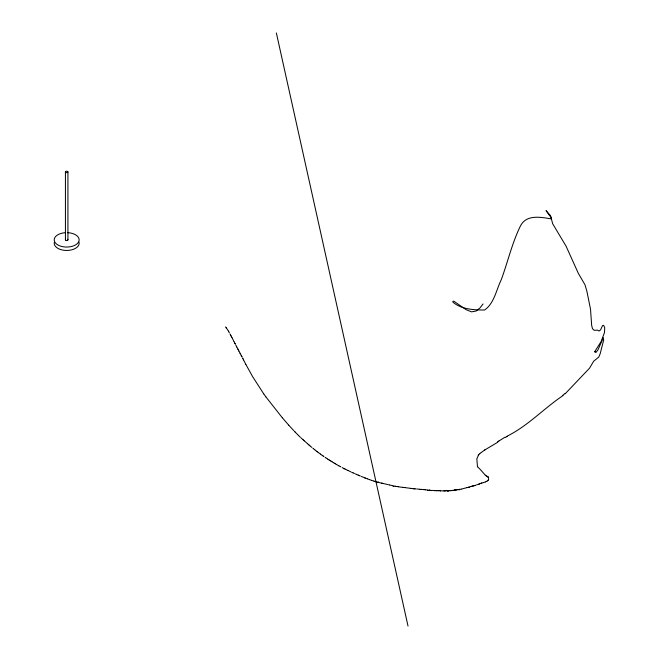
<?xml version="1.0" encoding="UTF-8"?>
<svg xmlns="http://www.w3.org/2000/svg" width="659" height="659" viewBox="0 0 659 659"><rect width="100%" height="100%" fill="white"/><g stroke="black" fill="none" stroke-linecap="round" stroke-linejoin="round"><path stroke-width="0.99" d="M488.607 479.546L488.508 477.305M488.55 479.653L488.006 480.353M483.063 303.972L479.917 308L476.119 311.048L471.498 311.847L466.07 309.672L453.829 301.179L452.873 301.287L452.89 302.135C461.201 309.335 473.879 310.018 484.571 310.027C494.242 303.437 496.318 289.655 501.285 279.68C507.743 262.027 511.977 243.509 520.165 226.531C525.915 214.117 540.537 217.108 551.303 218.903L551.608 218.129L550.125 215.229L546.023 210.608L551.064 217.561L552.662 223.747L566.056 246.145L578.363 273.411L584.978 284.762L586.93 291.443L590.522 309.252L591.675 325.488L592.499 328.734L594.196 330.324L597.515 330.134L598.957 331.024L600.538 329.945L602.524 325.645L603.603 325.315L604.715 327.572L604.492 332.564L601.099 341.584L594.583 351.898L594.912 351.478L595.818 352.581L597.952 349.921L603.323 337.655L603.636 340.225L600.151 353.801L598.759 357.096L593.66 361.206L589.541 368.175L565.191 393.761M478.969 454.496L479.661 453.82M478.673 454.842L476.828 458.853L477.437 466.407A1.606 0.988 48.8 0 0 477.627 466.729M488.204 480.147L487.207 481.037M497.603 442.156L498.253 441.563M479.909 453.598L480.716 452.931M562.967 395.614C544.573 407.97 529.235 424.47 509.547 434.924A10.766 4.547 -22.2 0 1 508.468 435.55M481.144 452.593L484.563 450.072M499.011 440.953L504.992 437.164M487.026 481.136L486.424 481.457M485.172 449.726L496.911 442.733A12.645 7.521 -5 0 0 497.57 442.14M508.435 435.508L506.944 436.209M485.872 481.713L485.345 481.951M485.181 482.017L483.245 482.66M479.653 483.772L480.485 483.484A3.641 1.326 -14 0 1 480.823 483.319L481.309 483.236M478.871 484.06L476.679 484.876A6.211 2.76 -10.6 0 1 476.391 484.942M481.737 483.105L481.82 483.08A7.48 3.221 -16.6 0 1 482.075 482.981L482.915 482.759M474.744 485.461L475.51 485.238M469.167 487.05L471.111 486.482M473.961 485.699L473.393 485.864M466.869 487.66L461.547 489.06M466.984 487.627L467.676 487.438M468.722 487.174L468.261 487.289M472.396 486.111L473.104 485.938M461.218 489.135L460.031 489.373M459.422 489.489L458.466 489.645M458.112 489.703L457.198 489.843M452.832 490.411L451.539 490.601M453.161 490.37L454.603 490.164M455.921 490.008L455.072 490.107M451.094 490.658L450.081 490.757M455.682 490.032L455.188 490.09M448.449 490.848L447.963 490.864M446.893 490.897L447.362 490.889M445.245 490.906L444.776 490.914M444.413 490.914L444.182 490.914A10.231 5.264 -0.5 0 1 443.812 490.996L443.449 490.889M441.522 490.831L443.202 490.881M436.571 490.642L435.006 490.584M436.901 490.65L438.392 490.7M440.583 490.807L439.973 490.774M438.746 490.716L439.85 490.766M434.668 490.568L431.414 490.403M416.142 488.937L415.524 488.887A7.875 0.544 5.3 0 0 414.997 488.854M417.007 489.011L418.078 489.102A10.091 3.007 3.9 0 0 418.449 489.102L420.145 489.266M429.684 490.271L430.945 490.37M429.231 490.23L428.235 490.131M414.906 488.83L414.906 488.83A8.649 2.735 5.9 0 1 414.552 488.723M421.546 489.415L423.622 489.621M423.943 489.653L424.042 489.662A9.218 1.367 5.3 0 1 424.841 489.67M414.544 488.789L414.173 488.756A7.793 1.425 6.2 0 0 413.803 488.789M403.588 487.454L403.497 487.438A9.621 3.534 13 0 1 403.127 487.38L403.044 487.388M427.584 490.065L425.195 489.785M404.041 487.503L404.865 487.602M411.751 488.484L410.697 488.352M413.251 488.657L412.032 488.517A10.766 3.303 7.2 0 1 411.76 488.426M400.548 487.075L402.863 487.363M410.598 488.344L405.054 487.627M399.931 487.001L398.769 486.828M398.596 486.803L397.978 486.713M397.624 486.655L396.314 486.424M395.26 486.227L396.125 486.391M395.169 486.21L393.604 485.889M379.23 482.602L381.339 483.072M392.657 485.683L389.601 484.983M387.92 484.596L382.887 483.434M388.662 484.851A9.135 2.076 14.8 0 1 388.999 484.925L389.329 484.917M381.512 483.113L382.286 483.294M377.772 482.248L377.022 482.05M375.737 481.688L376.767 481.976A8.666 2.496 18.8 0 0 377.039 482.108M375.655 481.663L375.564 481.638A10.709 2.974 19.4 0 1 375.309 481.556L374.782 481.399M372.928 480.806L371.511 480.32M371.248 480.23L369.699 479.686M369.534 479.62L367.615 478.928M367.376 478.838L365.366 478.047M364.88 477.857L361.33 476.432M359.888 475.831L360.316 476.012M359.625 475.716L358.183 475.106M358.101 475.073L356.651 474.455M355.3 473.854L356.568 474.414M352.985 472.841L352.573 472.66M353.067 472.882L354.476 473.5M351.42 472.141L351.832 472.33M350.596 471.77L348.866 470.954M346.329 469.719L347.194 470.147M347.433 470.271L347.515 470.304A11.689 3.04 27.9 0 0 347.754 470.386M345.777 469.447L345.374 469.249A10.742 2.224 28.1 0 1 345.143 469.068M345.061 469.084L343.883 468.483M342.169 467.593L343.496 468.285M340.794 466.869L340.324 466.613M340.003 466.44L338.883 465.822M338.8 465.773L338.314 465.501M338.067 465.361L336.84 464.653M485.551 475.411L484.793 474.612A1.936 0.494 27.7 0 1 484.62 474.365L480.114 469.315A5.099 0.511 42.3 0 1 479.876 469.093L477.759 466.967A1.137 0.659 49.4 0 1 477.577 466.737M336.518 464.463L335.571 463.903M485.749 475.526L486.812 476.193M334.129 463.046L334.723 463.401M335.027 463.582L335.489 463.862M333.907 462.915L333.454 462.643M329.146 459.974L330.126 460.575M333.306 462.552L332.103 461.811M329.08 459.933L328.602 459.636M330.192 460.625L330.406 460.756A11.014 1.606 30.9 0 1 330.637 460.88L330.843 461.02M330.909 461.069L331.724 461.572A11.005 2.043 30.8 0 0 332.029 461.761M486.943 476.284L487.569 476.696M328.396 459.504L327.721 459.068M325.768 457.791L327.515 458.928M325.703 457.75L325.093 457.346M323.174 456.036L323.956 456.572M323.108 455.995L322.259 455.394M322.193 455.353L320.431 454.076M320.299 453.977L318.281 452.486M318.215 452.436L317.366 451.794M317.3 451.744L316.707 451.291M316.501 451.135L315.093 450.039M314.829 449.825L313.429 448.713M313.363 448.655L312.901 448.285M311.929 447.494L310.817 446.563M310.364 446.184L309.911 445.789M308.346 444.438L309.112 445.105M309.779 445.673L308.989 444.99M305.669 442.074L307.473 443.664M307.596 443.779L308.223 444.323M305.183 441.654L304.4 440.953M303.56 440.196L304.219 440.789M303.494 440.138L303.025 439.71M302.909 439.602L300.908 437.765M300.29 437.189L298.576 435.541M298.296 435.269L297.637 434.611M297.58 434.561L295.1 432.016M295.051 431.958L294.235 431.118M293.65 430.5L288.79 425.22M288.691 425.113L282.365 417.822M282.233 417.666L265.701 396.644M225.518 326.913L226.399 328.034M226.284 327.877L228.022 330.423M265.799 396.776L263.929 394.164M263.781 393.95L252.586 376.577L245.84 364.394M231.531 336.798L231.276 336.337M230.024 334.022L230.609 335.093M231.597 336.906L231.952 337.548M228.269 330.826L228.747 331.691M229.373 332.861L228.805 331.807M231.301 336.387L230.996 335.818M241.392 355.72L241.845 356.577M239.876 352.894L240.107 353.323M241.458 355.852L241.227 355.423M239.497 352.194L238.912 351.09M240.008 353.142L241.21 355.39M241.795 356.478L242.141 357.112M237.94 349.212L236.762 346.972M237.841 349.031L238.105 349.534M232.083 337.795L232.446 338.504M233.863 341.321L232.652 338.915M234.019 341.617L234.596 342.729M234.925 343.397L235.222 343.957M235.683 344.846L236.746 346.947M230.683 335.225L230.914 335.662M235.082 343.685L234.703 342.952M238.517 350.333L238.36 350.028M238.896 351.066L238.632 350.547M245.815 364.353L243.451 359.732M242.652 358.101L242.891 358.587M242.916 358.628L243.509 359.855M276.352 32.95L408.012 626.05M67.926 171.95A1.244 0.717 0 0 1 66.032 172.551A1.244 0.717 0 0 1 66.081 171.299A1.244 0.717 0 0 1 67.926 171.95L67.926 239.868M65.43 171.974L65.43 239.901M67.473 232.668A12.48 7.208 0 0 1 77.441 243.501A12.48 7.208 0 0 1 56.196 243.764A12.48 7.208 0 0 1 65.356 232.693M79.022 242.183A12.48 7.208 0 0 1 66.946 250.453A12.48 7.208 0 0 1 54.269 242.487M67.523 239.324A1.244 0.717 0 0 1 67.679 240.288A1.244 0.717 0 0 1 66.032 240.469A1.244 0.717 0 0 1 65.554 239.547M562.737 395.384A83.256 25.042 -39.7 0 1 564.994 393.505M505.552 437.337A14.877 3.484 -22.9 0 1 507.315 436.489M498.155 441.538A12.422 6.269 -14.5 0 1 498.921 440.92M484.645 450.081A4.959 1.524 -20.2 0 1 485.246 449.751M478.5 454.899A9.572 0.618 -46 0 1 478.22 455.221M485.345 475.221A4.44 0.461 40 0 1 485.469 475.287M486.812 476.144A4.522 0.461 42.8 0 1 486.688 476.053M487.718 476.77A5.379 2.9 -29.1 0 1 487.578 476.688M487.66 476.803A4.127 0.577 16.1 0 1 487.817 476.877M488.097 477.017A5.033 1.944 -20.2 0 1 488.204 477.083M488.195 477.124A3.913 0.684 17.4 0 1 488.352 477.24M481.63 483.039A10.824 5.709 -19.5 0 1 481.292 483.146M479.324 483.772A11.014 8.056 1.2 0 1 479.587 483.673M479.447 483.978A5.972 2.076 -13.6 0 1 478.986 484.151M474.702 485.634A10.948 1.26 -14.9 0 1 475.048 485.526M474.365 485.658A7.859 1.969 -12.5 0 1 474.052 485.749M473.368 485.831A3.361 1.425 -11.2 0 1 473.088 485.905M471.407 486.268A3.287 0.857 -12.3 0 1 472.297 486.004M471.564 486.408A10.363 5.387 -4 0 1 471.152 486.531M469.233 487.083A7.01 2.397 -7 0 1 468.78 487.215M468.261 487.569A9.597 1.483 -10.9 0 1 468.763 487.446M459.381 489.785A16.08 0.733 -13.9 0 1 458.961 489.876M459.685 489.25A8.196 1.417 -6.7 0 1 459.134 489.349M456.967 489.604A6.903 1.738 -5.3 0 1 456.473 489.67M456.119 490.057A10.742 0.61 -6.4 0 1 456.539 490.008M454.463 489.95A13.419 5.486 -2.4 0 1 454.949 489.884M452.717 490.304A9.803 3.18 -3.4 0 1 453.054 490.247M451.456 490.535A11.565 3.031 -3.4 0 1 451.028 490.593M449.982 490.65A7.438 1.4 -2.8 0 1 449.669 490.675A8.139 2.801 -1.7 0 1 449.133 490.642M448.507 490.947A8.493 1.17 -1.8 0 1 448.837 490.939M448.054 491.046A10.668 2.718 -0.7 0 1 447.412 491.07M446.802 490.609A6.911 1.17 -0.9 0 1 446.234 490.617M445.245 490.873A7.842 1.664 -0.4 0 1 445.846 490.864M444.767 490.733A13.032 2.356 0 0 1 444.438 490.733M440.92 490.922A10.849 3.188 0.8 0 1 440.55 490.914M438.4 490.617A9.383 1.936 1.8 0 1 438.77 490.625M436.604 490.774A13.682 1.104 2 0 1 436.909 490.782M435.039 490.733A13.032 1.82 2.6 0 1 434.668 490.716M431.381 490.634A13.122 4.078 3.6 0 1 430.887 490.601M429.717 490.074A11.384 2.191 4.4 0 1 429.306 490.032M427.946 490.288A12.892 4.308 3.7 0 1 427.493 490.238M424.915 489.686A9.663 2.842 4.4 0 1 425.236 489.719M423.976 489.48A12.859 3.377 5.2 0 1 423.679 489.448M421.266 489.291A6.969 1.096 5.3 0 1 420.986 489.266M420.096 489.538A11.541 4.119 4.4 0 1 420.458 489.571M413.621 488.797A7.735 2.858 6.7 0 1 413.234 488.756M403.687 487.479A11.78 3.946 12.3 0 1 403.959 487.512M393.785 486.383A9.498 1.812 14 0 1 392.921 486.21M382.731 483.319A7.29 1.664 16.7 0 1 382.236 483.204M378.694 482.1A9.292 3.32 19.4 0 1 378.258 481.993M378.307 482.462A9.391 2.784 18.5 0 1 378.052 482.396M374.328 481.152A11.788 3.847 20.3 0 1 373.983 481.045M373.9 481.119A8.32 1.54 19.2 0 1 373.546 481.004M364.872 478.006A9.745 0.437 21.5 0 1 365.119 478.104M348.636 470.575A10.05 0.931 26.2 0 1 348.314 470.427M343.866 468.722A10.42 2.331 28.3 0 1 343.43 468.5M328.512 459.661A9.498 1.326 31.3 0 1 328.297 459.521"/></g></svg>
